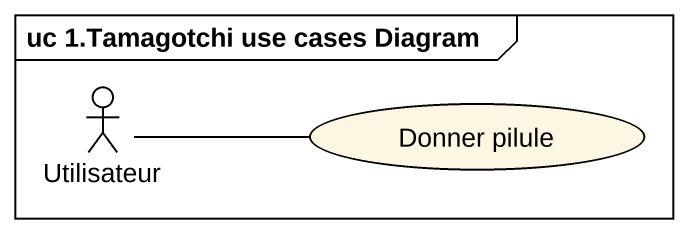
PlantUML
@startuml
mainframe uc 1.Tamagotchi use cases Diagram
actor Utilisateur
usecase "Donner pilule" as Donner_pilule
Utilisateur -right- Donner_pilule
@enduml
